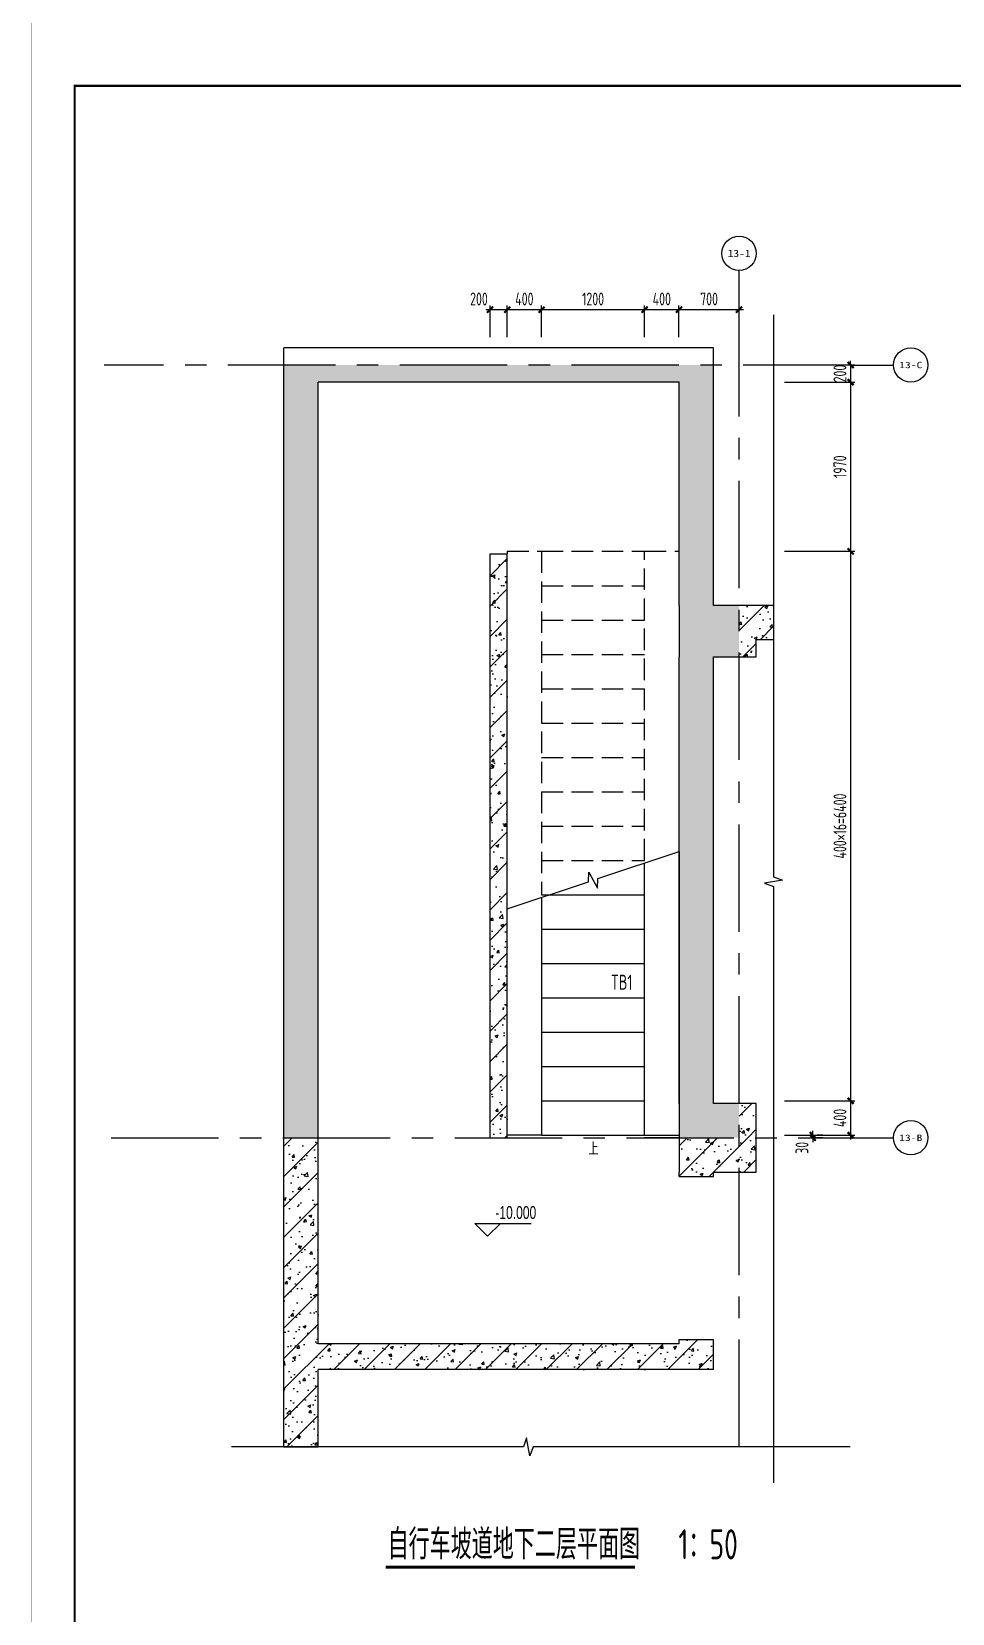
# Model space of a CAD drawing. Extents: x 20383 to 83436, y 6754 to 118707.
# Drawn here: x 20383 to 31103, y 40265 to 58686 of the extents above; entities that cross this region are included whole.
import ezdxf
from ezdxf.enums import TextEntityAlignment as Align

# ---------------------------------------------------------------- set-up
doc = ezdxf.new("R2010")
doc.units = 0
doc.header["$LTSCALE"] = 1000
doc.header["$MEASUREMENT"] = 0
doc.linetypes.add('104-13 B2核心筒$0$DASH', pattern=[0.35, 0.25, -0.1])
doc.linetypes.add('CENTER', pattern=[2, 1.25, -0.25, 0.25, -0.25])
doc.layers.get('0').update_dxf_attribs({"linetype": 'CONTINUOUS'})
doc.layers.get('Defpoints').update_dxf_attribs({"color": 167, "linetype": 'CONTINUOUS'})
for name, color, linetype in [('02-TEXT_轴号', 7, 'CONTINUOUS'), ('104-13 B2核心筒$0$A_STR-砼墙', 51, 'CONTINUOUS'), ('104-13 B2核心筒$0$A_STR-砼柱', 51, 'CONTINUOUS'), ('AXIS', 253, 'CENTER'), ('AXIS_TEXT', 7, 'CONTINUOUS'), ('DIM', 3, 'CONTINUOUS'), ('PUB_TEXT', 7, 'CONTINUOUS'), ('s-dim', 3, 'CONTINUOUS'), ('S-DIM-SYMB', 3, 'CONTINUOUS'), ('S-HATCH', 253, 'CONTINUOUS'), ('s-stair', 7, 'CONTINUOUS'), ('s-thin', 3, 'CONTINUOUS'), ('X-104 13#平面$0$DIM_SYMB', 3, 'CONTINUOUS')]:
    doc.layers.add(name, color=color, linetype=linetype)
doc.styles.add('_TCH_AXIS', font='STXIHEI.TTF')
doc.styles.add('_TCH_DIM', font='ros.shx', dxfattribs={"width": 0.8, "bigfont": 'jd.shx'})
doc.styles.add('COMPLEX', font='COMPLEX')
doc.styles.add('TSSD_Dimension', font='tssdeng.shx', dxfattribs={"width": 0.7, "bigfont": 'TSSDCHN.SHX'})
doc.styles.add('TSSD_Rein', font='Tssdeng.shx', dxfattribs={"width": 0.7, "bigfont": 'hztxt.shx'})
doc.dimstyles.new('TSSD_50_50', dxfattribs={"dimtxt": 150, "dimasz": 50, "dimexe": 50, "dimexo": 125, "dimgap": 50, "dimtad": 1, "dimdec": 0, "dimzin": 0, "dimdsep": 46, "dimtxsty": 'TSSD_Dimension', "dimblk": 'ARCHTICK', "dimblk1": 'ARCHTICK', "dimblk2": 'ARCHTICK', "dimcen": 0, "dimdle": 50, "dimclrt": 7, "dimadec": 0, "dimazin": 0, "dimtfac": 1, "dimtdec": 0, "dimtix": 1, "dimtmove": 2, "dimatfit": 3, "dimfxl": 1, "dimtolj": 1, "dimtzin": 0, "dimarcsym": 0})
pattern_1 = [(50, (-183268.56, 102514.47), (358.6301, -31.37607), [37.5, -412.5]), (355, (-183268.56, 102514.47), (-69.37567, 376.09607), [30, -330]), (100.4514, (-183238.68, 102511.86), (289.2547, 344.71977), [31.8701, -350.57106]), (46.1842, (-183268.56, 102614.47), (533.6205, -82.7595), [56.25, -618.75]), (96.6356, (-183224.1, 102607.6), (467.3314, 487.0589), [47.8051, -525.8565]), (351.1842, (-183268.56, 102614.47), (467.331, 487.0593), [45, -495]), (21, (-183218.56, 102589.47), (298.45353, -201.30945), [37.5, -412.5]), (326, (-183218.56, 102589.47), (121.65767, 362.575), [30, -330]), (71.4514, (-183193.7, 102572.7), (420.1113, 161.26525), [31.8701, -350.57106]), (37.5, (-183268.56, 102514.47), (6.07993, 166.44693), [0, -326, 0, -335, 0, -331.25]), (7.5, (-183268.56, 102514.47), (131.53477, 197.20586), [0, -191, 0, -318.5, 0, -126.25]), (327.5, (-183380.06, 102514.47), (266.91122, -11.277436), [0, -125, 0, -390, 0, -517.5]), (317.5, (-183430.06, 102514.47), (291.59308, 50.0525), [0, -162.5, 0, -259, 0, -367.5]), (45, (-183268.56, 102514.47), (-176.7767, 176.7767), [])]

# ---------------------------------------------------------------- blocks, each defined once
blk = doc.blocks.new('_AXISO')
blk.add_circle((0, 0), 0.5)
at = {"layer": 'AXIS_TEXT', "style": 'COMPLEX', "width": 1.041667}
blk.add_attdef('A', text='', height=0.56, dxfattribs=at).set_placement((-0.25, -0.28), (0.25, -0.28), align=Align.FIT)
blk = doc.blocks.new('_ArchTick')
at = {"color": 0, "const_width": 0.5}
blk.add_lwpolyline([(-0.71, -0.71), (0.71, 0.71)], dxfattribs=at)
blk = doc.blocks.new('*D158')
at = {"layer": 'Defpoints', "color": 0, "transparency": 16777216}
for p in [(29022, 54804), (29022, 54604), (29919, 54604)]:
    blk.add_point(p, dxfattribs=at)
at = {"layer": 's-dim', "color": 0, "lineweight": -2, "transparency": 16777216}
for p, q in [((29147, 54804), (29969, 54804)), ((29919, 54804), (29919, 54854)), ((29919, 54804), (29919, 54604)), ((29147, 54604), (29969, 54604)), ((29919, 54604), (29919, 54554))]:
    blk.add_line(p, q, dxfattribs=at)
at = {"layer": 's-dim', "color": 0, "lineweight": -2, "transparency": 16777216, "xscale": 50, "yscale": 50, "zscale": 50}
for p, rotation in [((29919, 54804), 270), ((29919, 54604), 90)]:
    blk.add_blockref('_ArchTick', p, dxfattribs=dict(at, rotation=rotation))
at = {"layer": 's-dim', "color": 7, "transparency": 16777216, "insert": (29794, 54704), "char_height": 150, "attachment_point": 5, "rotation": 90, "style": 'TSSD_Dimension'}
blk.add_mtext('\\A1;200', dxfattribs=at)
blk = doc.blocks.new('*D159')
at = {"layer": 'Defpoints', "color": 0, "transparency": 16777216}
for p in [(29022, 54604), (29022, 52634), (29919, 52634)]:
    blk.add_point(p, dxfattribs=at)
at = {"layer": 's-dim', "color": 0, "lineweight": -2, "transparency": 16777216}
for p, q in [((29147, 54604), (29969, 54604)), ((29919, 54654), (29919, 52584)), ((29147, 52634), (29969, 52634))]:
    blk.add_line(p, q, dxfattribs=at)
at = {"layer": 's-dim', "color": 0, "lineweight": -2, "transparency": 16777216, "xscale": 50, "yscale": 50, "zscale": 50}
for p, rotation in [((29919, 54604), 90), ((29919, 52634), 270)]:
    blk.add_blockref('_ArchTick', p, dxfattribs=dict(at, rotation=rotation))
at = {"layer": 's-dim', "color": 7, "transparency": 16777216, "insert": (29794, 53619), "char_height": 150, "attachment_point": 5, "rotation": 90, "style": 'TSSD_Dimension'}
blk.add_mtext('\\A1;1970', dxfattribs=at)
blk = doc.blocks.new('*D160')
at = {"layer": 'Defpoints', "color": 0, "transparency": 16777216}
for p in [(29022, 52634), (29022, 46234), (29919, 46234)]:
    blk.add_point(p, dxfattribs=at)
at = {"layer": 's-dim', "color": 0, "lineweight": -2, "transparency": 16777216}
for p, q in [((29147, 52634), (29969, 52634)), ((29919, 52684), (29919, 46184)), ((29147, 46234), (29969, 46234))]:
    blk.add_line(p, q, dxfattribs=at)
at = {"layer": 's-dim', "color": 0, "lineweight": -2, "transparency": 16777216, "xscale": 50, "yscale": 50, "zscale": 50}
for p, rotation in [((29919, 52634), 90), ((29919, 46234), 270)]:
    blk.add_blockref('_ArchTick', p, dxfattribs=dict(at, rotation=rotation))
at = {"layer": 's-dim', "color": 7, "transparency": 16777216, "insert": (29794, 49434), "char_height": 150, "attachment_point": 5, "rotation": 90, "style": 'TSSD_Dimension'}
blk.add_mtext('\\A1;400×16=6400', dxfattribs=at)
blk = doc.blocks.new('*D162')
at = {"layer": 'Defpoints', "color": 0, "transparency": 16777216}
for p in [(27920, 55448), (27920, 55004), (28620, 55004)]:
    blk.add_point(p, dxfattribs=at)
at = {"layer": 's-dim', "color": 0, "lineweight": -2, "transparency": 16777216}
for p, q in [((27920, 55129), (27920, 55498)), ((28620, 55129), (28620, 55498)), ((28670, 55448), (27870, 55448))]:
    blk.add_line(p, q, dxfattribs=at)
at = {"layer": 's-dim', "color": 0, "lineweight": -2, "transparency": 16777216, "xscale": 50, "yscale": 50, "zscale": 50, "rotation": 180}
blk.add_blockref('_ArchTick', (27920, 55448), dxfattribs=at)
at = {"layer": 's-dim', "color": 0, "lineweight": -2, "transparency": 16777216, "xscale": 50, "yscale": 50, "zscale": 50}
blk.add_blockref('_ArchTick', (28620, 55448), dxfattribs=at)
at = {"layer": 's-dim', "color": 7, "transparency": 16777216, "insert": (28270, 55573), "char_height": 150, "attachment_point": 5, "style": 'TSSD_Dimension'}
blk.add_mtext('\\A1;700', dxfattribs=at)
blk = doc.blocks.new('*D163')
at = {"layer": 'Defpoints', "color": 0, "transparency": 16777216}
for p in [(27520, 55448), (27520, 55004), (27920, 55004)]:
    blk.add_point(p, dxfattribs=at)
at = {"layer": 's-dim', "color": 0, "lineweight": -2, "transparency": 16777216}
for p, q in [((27520, 55129), (27520, 55498)), ((27920, 55129), (27920, 55498)), ((27970, 55448), (27470, 55448))]:
    blk.add_line(p, q, dxfattribs=at)
at = {"layer": 's-dim', "color": 0, "lineweight": -2, "transparency": 16777216, "xscale": 50, "yscale": 50, "zscale": 50, "rotation": 180}
blk.add_blockref('_ArchTick', (27520, 55448), dxfattribs=at)
at = {"layer": 's-dim', "color": 0, "lineweight": -2, "transparency": 16777216, "xscale": 50, "yscale": 50, "zscale": 50}
blk.add_blockref('_ArchTick', (27920, 55448), dxfattribs=at)
at = {"layer": 's-dim', "color": 7, "transparency": 16777216, "insert": (27720, 55573), "char_height": 150, "attachment_point": 5, "style": 'TSSD_Dimension'}
blk.add_mtext('\\A1;400', dxfattribs=at)
blk = doc.blocks.new('*D164')
at = {"layer": 'Defpoints', "color": 0, "transparency": 16777216}
for p in [(26320, 55448), (26320, 55004), (27520, 55004)]:
    blk.add_point(p, dxfattribs=at)
at = {"layer": 's-dim', "color": 0, "lineweight": -2, "transparency": 16777216}
for p, q in [((26320, 55129), (26320, 55498)), ((27520, 55129), (27520, 55498)), ((27570, 55448), (26270, 55448))]:
    blk.add_line(p, q, dxfattribs=at)
at = {"layer": 's-dim', "color": 0, "lineweight": -2, "transparency": 16777216, "xscale": 50, "yscale": 50, "zscale": 50, "rotation": 180}
blk.add_blockref('_ArchTick', (26320, 55448), dxfattribs=at)
at = {"layer": 's-dim', "color": 0, "lineweight": -2, "transparency": 16777216, "xscale": 50, "yscale": 50, "zscale": 50}
blk.add_blockref('_ArchTick', (27520, 55448), dxfattribs=at)
at = {"layer": 's-dim', "color": 7, "transparency": 16777216, "insert": (26920, 55573), "char_height": 150, "attachment_point": 5, "style": 'TSSD_Dimension'}
blk.add_mtext('\\A1;1200', dxfattribs=at)
blk = doc.blocks.new('*D165')
at = {"layer": 'Defpoints', "color": 0, "transparency": 16777216}
for p in [(25920, 55448), (25920, 55004), (26320, 55004)]:
    blk.add_point(p, dxfattribs=at)
at = {"layer": 's-dim', "color": 0, "lineweight": -2, "transparency": 16777216}
for p, q in [((25920, 55129), (25920, 55498)), ((26320, 55129), (26320, 55498)), ((26370, 55448), (25870, 55448))]:
    blk.add_line(p, q, dxfattribs=at)
at = {"layer": 's-dim', "color": 0, "lineweight": -2, "transparency": 16777216, "xscale": 50, "yscale": 50, "zscale": 50, "rotation": 180}
blk.add_blockref('_ArchTick', (25920, 55448), dxfattribs=at)
at = {"layer": 's-dim', "color": 0, "lineweight": -2, "transparency": 16777216, "xscale": 50, "yscale": 50, "zscale": 50}
blk.add_blockref('_ArchTick', (26320, 55448), dxfattribs=at)
at = {"layer": 's-dim', "color": 7, "transparency": 16777216, "insert": (26120, 55573), "char_height": 150, "attachment_point": 5, "style": 'TSSD_Dimension'}
blk.add_mtext('\\A1;400', dxfattribs=at)
blk = doc.blocks.new('*D166')
at = {"layer": 'Defpoints', "color": 0, "transparency": 16777216}
for p in [(25720, 55448), (25720, 55004), (25920, 55004)]:
    blk.add_point(p, dxfattribs=at)
at = {"layer": 's-dim', "color": 0, "lineweight": -2, "transparency": 16777216}
for p, q in [((25720, 55129), (25720, 55498)), ((25920, 55129), (25920, 55498)), ((25970, 55448), (25670, 55448))]:
    blk.add_line(p, q, dxfattribs=at)
at = {"layer": 's-dim', "color": 0, "lineweight": -2, "transparency": 16777216, "xscale": 50, "yscale": 50, "zscale": 50, "rotation": 180}
blk.add_blockref('_ArchTick', (25720, 55448), dxfattribs=at)
at = {"layer": 's-dim', "color": 0, "lineweight": -2, "transparency": 16777216, "xscale": 50, "yscale": 50, "zscale": 50}
blk.add_blockref('_ArchTick', (25920, 55448), dxfattribs=at)
at = {"layer": 's-dim', "color": 7, "transparency": 16777216, "insert": (25591, 55573), "char_height": 150, "attachment_point": 5, "style": 'TSSD_Dimension'}
blk.add_mtext('\\A1;200', dxfattribs=at)
blk = doc.blocks.new('*D167')
at = {"layer": 'Defpoints', "color": 0, "transparency": 16777216}
for p in [(29022, 46234), (29022, 45834), (29919, 45834)]:
    blk.add_point(p, dxfattribs=at)
at = {"layer": 's-dim', "color": 0, "lineweight": -2, "transparency": 16777216}
for p, q in [((29919, 46284), (29919, 45784)), ((29147, 46234), (29969, 46234)), ((29147, 45834), (29969, 45834))]:
    blk.add_line(p, q, dxfattribs=at)
at = {"layer": 's-dim', "color": 0, "lineweight": -2, "transparency": 16777216, "xscale": 50, "yscale": 50, "zscale": 50}
for p, rotation in [((29919, 46234), 90), ((29919, 45834), 270)]:
    blk.add_blockref('_ArchTick', p, dxfattribs=dict(at, rotation=rotation))
at = {"layer": 's-dim', "color": 7, "transparency": 16777216, "insert": (29794, 46034), "char_height": 150, "attachment_point": 5, "rotation": 90, "style": 'TSSD_Dimension'}
blk.add_mtext('\\A1;400', dxfattribs=at)
blk = doc.blocks.new('*D168')
at = {"layer": 'Defpoints', "color": 0, "transparency": 16777216}
for p in [(29471, 45834), (29471, 45804), (29477, 45834)]:
    blk.add_point(p, dxfattribs=at)
at = {"layer": 's-dim', "color": 0, "lineweight": -2, "transparency": 16777216}
for p, q in [((29477, 45834), (29477, 45884)), ((29477, 45804), (29477, 45834)), ((29477, 45804), (29477, 45754)), ((29596, 45834), (29527, 45834)), ((29596, 45804), (29527, 45804))]:
    blk.add_line(p, q, dxfattribs=at)
at = {"layer": 's-dim', "color": 0, "lineweight": -2, "transparency": 16777216, "xscale": 50, "yscale": 50, "zscale": 50}
for p, rotation in [((29477, 45834), 270), ((29477, 45804), 90)]:
    blk.add_blockref('_ArchTick', p, dxfattribs=dict(at, rotation=rotation))
at = {"layer": 's-dim', "color": 7, "transparency": 16777216, "insert": (29352, 45686), "char_height": 150, "attachment_point": 5, "rotation": 90, "style": 'TSSD_Dimension'}
blk.add_mtext('\\A1;30', dxfattribs=at)

msp = doc.modelspace()

# ---------------------------------------------------------------- hatches: boundary and pattern name
at = {"layer": 'S-HATCH'}
h = msp.add_hatch(dxfattribs=at)
h.set_pattern_fill('ARMORED', color=256, scale=50, style=0)
h.set_pattern_definition(pattern_1)
h.paths.add_polyline_path([(28620.4, 52003.7), (28320.4, 52003.7), (28320.4, 54803.7), (23320.4, 54803.7), (23320.4, 45803.7), (23720.4, 45803.7), (23720.4, 54603.7), (27920.4, 54603.7), (27920.4, 52003.7), (27920.4, 51403.7), (27920.4, 50303.7), (27920.4, 46203.7), (27920.4, 45803.7), (28620.4, 45803.7), (28620.4, 46203.7), (28320.4, 46203.7), (28320.4, 50303.7), (28320.4, 51403.7), (28620.4, 51403.7)])
h = msp.add_hatch(dxfattribs=at)
h.set_pattern_fill('ARMORED', color=256, scale=50, style=0)
h.set_pattern_definition(pattern_1)
h.paths.add_polyline_path([(25920.4, 52603.7), (25720.4, 52603.7), (25720.4, 45803.7), (25920.4, 45803.7)])
h = msp.add_hatch(dxfattribs=at)
h.set_pattern_fill('ARMORED', color=256, scale=50, style=0)
h.set_pattern_definition(pattern_1)
h.paths.add_polyline_path([(29022.1, 52003.7), (28820.4, 52003.7), (28620.4, 52003.7), (28620.4, 51403.7), (28820.4, 51403.7), (28820.4, 51603.7), (29022.1, 51603.7)])
h = msp.add_hatch(dxfattribs=at)
h.set_pattern_fill('ARMORED', color=256, scale=50, style=0)
h.set_pattern_definition(pattern_1)
h.paths.add_polyline_path([(28820.4, 46203.7), (28620.4, 46203.7), (28620.4, 45803.7), (28820.4, 45803.7)])
h = msp.add_hatch(dxfattribs=at)
h.set_pattern_fill('ARMORED', color=256, scale=50, style=0)
h.set_pattern_definition(pattern_1)
h.paths.add_polyline_path([(23720.4, 45803.7), (23320.4, 45803.7), (23320.4, 42203.7), (23720.4, 42203.7), (23720.4, 43103.7), (28320.4, 43103.7), (28320.4, 43453.7), (27920.4, 43453.7), (27920.4, 43403.7), (23720.4, 43403.7)])
h = msp.add_hatch(dxfattribs=at)
h.set_pattern_fill('ARMORED', color=256, scale=50, style=0)
h.set_pattern_definition(pattern_1)
h.paths.add_polyline_path([(28620.4, 45803.7), (27920.4, 45803.7), (27920.4, 45403.7), (27920.4, 45353.7), (28320.4, 45353.7), (28320.4, 45403.7), (28620.4, 45403.7)])
h = msp.add_hatch(dxfattribs=at)
h.set_pattern_fill('ARMORED', color=256, scale=50, style=0)
h.set_pattern_definition(pattern_1)
h.paths.add_polyline_path([(28820.4, 45803.7), (28620.4, 45803.7), (28620.4, 45403.7), (28820.4, 45403.7)])

# ---------------------------------------------------------------- linework, layer by layer
for points, const_width in [([(20384.4, 59305.7), (20384.4, 6755.7), (50084.4, 6755.7), (50084.4, 59305.7)], 2.5), ([(49584.4, 10505.7), (49584.4, 58055.7), (20884.4, 58055.7), (20884.4, 10505.7)], 25)]:
    msp.add_lwpolyline(points, close=True, dxfattribs=dict(const_width=const_width))
at = {"layer": '104-13 B2核心筒$0$A_STR-砼墙'}
for p, q in [((28320.4, 55003.7), (23320.4, 55003.7)), ((23320.4, 42203.7), (23320.4, 55003.7)), ((28320.4, 52003.7), (28320.4, 55003.7)), ((27920.4, 54603.7), (23720.4, 54603.7)), ((23720.4, 43403.7), (23720.4, 54603.7)), ((27920.4, 52003.7), (27920.4, 54603.7)), ((25720.4, 45803.7), (25720.4, 52603.7)), ((25720.4, 52603.7), (25920.4, 52603.7)), ((25920.4, 45803.7), (25920.4, 52603.7)), ((29022.1, 52003.7), (28820.4, 52003.7)), ((29022.1, 51603.7), (28820.4, 51603.7)), ((27920.4, 50303.7), (27920.4, 51403.7)), ((28320.4, 50303.7), (28320.4, 51403.7)), ((27920.4, 46203.7), (27920.4, 50303.7)), ((28320.4, 46203.7), (28320.4, 50303.7)), ((25720.4, 45803.7), (25920.4, 45803.7)), ((23720.4, 44834.6), (23720.4, 45553.7)), ((27920.4, 45353.7), (27920.4, 45403.7)), ((27920.4, 45353.7), (28320.4, 45353.7)), ((28320.4, 45353.7), (28320.4, 45403.7)), ((27920.4, 43403.7), (23720.4, 43403.7)), ((27920.4, 43403.7), (27920.4, 43453.7)), ((27920.4, 43453.7), (28320.4, 43453.7)), ((28320.4, 43103.7), (28320.4, 43453.7)), ((28320.4, 43103.7), (23720.4, 43103.7)), ((23720.4, 42203.7), (23720.4, 43103.7)), ((23320.4, 42203.7), (23720.4, 42203.7))]:
    msp.add_line(p, q, dxfattribs=at)
at = {"layer": '104-13 B2核心筒$0$A_STR-砼柱'}
for p, q in [((27920.4, 52003.7), (27920.4, 51403.7)), ((28820.4, 52003.7), (28320.4, 52003.7)), ((28820.4, 51403.7), (28820.4, 51603.7)), ((28320.4, 51403.7), (28820.4, 51403.7)), ((27920.4, 46203.7), (27920.4, 45403.7)), ((28820.4, 46203.7), (28320.4, 46203.7)), ((28820.4, 45403.7), (28820.4, 46203.7)), ((28320.4, 45403.7), (28820.4, 45403.7))]:
    msp.add_line(p, q, dxfattribs=at)
at = {"layer": 'AXIS', "color": 1}
for p, q in [((28620.4, 42203.7), (28620.4, 55403.7)), ((29919.1, 54803.7), (21228.1, 54803.7)), ((21308.7, 45803.7), (29919.1, 45803.7))]:
    msp.add_line(p, q, dxfattribs=at)
at = {"layer": 'DIM'}
for p, q in [((25691.3, 44656.3), (25541.3, 44806.3)), ((25541.3, 44806.3), (26200.9, 44806.3)), ((25691.3, 44656.3), (25841.3, 44806.3))]:
    msp.add_line(p, q, dxfattribs=at)
at = {"layer": 's-dim'}
for p, q in [((28620.4, 55403.7), (28620.4, 55903.7)), ((29919.1, 54803.7), (30419.1, 54803.7)), ((29919.1, 45803.7), (30419.1, 45803.7))]:
    msp.add_line(p, q, dxfattribs=at)
at = {"layer": 'S-DIM-SYMB', "const_width": 35}
msp.add_lwpolyline([(24505.1, 40800.9), (27406.9, 40800.9)], dxfattribs=at)
at = {"layer": 's-stair', "linetype": '104-13 B2核心筒$0$DASH'}
for p, q in [((25920.4, 52633.7), (25920.4, 52603.7)), ((26320.4, 52633.7), (27520.4, 52633.7)), ((26320.4, 52233.7), (27520.4, 52233.7)), ((26320.4, 51833.7), (27520.4, 51833.7)), ((26320.4, 51433.7), (27520.4, 51433.7)), ((26320.4, 51033.7), (27520.4, 51033.7)), ((26320.4, 50633.7), (27520.4, 50633.7)), ((26320.4, 50233.7), (27520.4, 50233.7)), ((26320.4, 49833.7), (27520.4, 49833.7)), ((26320.4, 49433.7), (27520.4, 49433.7)), ((26320.4, 49033.7), (27520.4, 49033.7))]:
    msp.add_line(p, q, dxfattribs=at)
at = {"layer": 's-stair'}
for p, q in [((27520.4, 45833.7), (27520.4, 49003.7)), ((27920.4, 49137.1), (27920.4, 45803.7)), ((26320.4, 48633.7), (27520.4, 48633.7)), ((25920.4, 45803.7), (25920.4, 48470.4)), ((26320.4, 48603.7), (26320.4, 45833.7)), ((26320.4, 48233.7), (27520.4, 48233.7)), ((26320.4, 47833.7), (27520.4, 47833.7)), ((26320.4, 47433.7), (27520.4, 47433.7)), ((26320.4, 47033.7), (27520.4, 47033.7)), ((26320.4, 46633.7), (27520.4, 46633.7)), ((26320.4, 46233.7), (27520.4, 46233.7)), ((26320.4, 45833.7), (25920.4, 45833.7)), ((26320.4, 45833.7), (27520.4, 45833.7)), ((27520.4, 45833.7), (27920.4, 45833.7)), ((27920.4, 45803.7), (27520.4, 45803.7))]:
    msp.add_line(p, q, dxfattribs=at)
at = {"layer": 's-stair', "linetype": '104-13 B2核心筒$0$DASH'}
for points in [[(25920.4, 52633.7), (26320.4, 52633.7), (26320.4, 48633.7)], [(27520.4, 49033.7), (27520.4, 52633.7), (27920.4, 52633.7)]]:
    msp.add_lwpolyline(points, dxfattribs=at)
at = {"layer": 's-thin'}
for points in [[(29022.1, 55386.1), (29022.1, 48842.4), (29127.1, 48804.2), (28917.1, 48767.1), (29022.1, 48729.9), (29022.1, 41784.3)], [(25920.4, 48470.4), (26867, 48785.9), (26870.1, 48897.6), (26971.6, 48710.1), (26973.8, 48821.5), (27920.4, 49137.1)], [(29911.5, 42203.7), (26221.4, 42203.7), (26183.2, 42098.7), (26146.2, 42308.7), (26108.9, 42203.7), (22709.9, 42203.7)]]:
    msp.add_lwpolyline(points, dxfattribs=at)
at = {"layer": 'X-104 13#平面$0$DIM_SYMB'}
msp.add_lwpolyline([(26920.4, 45828.8, 0, 0, 0), (26920.4, 48253.7, 40, 0, 0), (26920.4, 48403.7, 0, 0, 0)], format="xyseb", dxfattribs=at)

# ---------------------------------------------------------------- block references
at = {"layer": 's-dim'}
ref = msp.add_blockref('_AXISO', (28620.4, 56103.7), dxfattribs=dict(at, xscale=400, yscale=400, zscale=400))
ref.add_attrib('A', '13-1', dxfattribs={"layer": '02-TEXT_轴号', "height": 83.74, "style": '_TCH_AXIS', "width": 1.195229}).set_placement((28486.8, 56061.8), (28754, 56061.8), align=Align.FIT)
ref = msp.add_blockref('_AXISO', (30619.1, 54803.7), dxfattribs=dict(at, xscale=400, yscale=400, zscale=400))
ref.add_attrib('A', '13-C', dxfattribs={"layer": '02-TEXT_轴号', "height": 73.67, "style": '_TCH_AXIS', "width": 1.215712}).set_placement((30484, 54766.9), (30754.1, 54766.9), align=Align.FIT)
ref = msp.add_blockref('_AXISO', (30619.1, 45803.7), dxfattribs=dict(at, xscale=400, yscale=400, zscale=400))
ref.add_attrib('A', '13-B', dxfattribs={"layer": '02-TEXT_轴号', "height": 74.57, "style": '_TCH_AXIS', "width": 1.342318}).set_placement((30484.1, 45766.4), (30754, 45766.4), align=Align.FIT)

# ---------------------------------------------------------------- texts
at = {"layer": 'PUB_TEXT', "style": '_TCH_DIM', "width": 0.705882}
for s, height, p in [('上', 148.8, (26866.8, 45601.3)), ('-10.000', 148.75, (25781.9, 44858.8))]:
    msp.add_text(s, height=height, dxfattribs=at).set_placement(p)
at = {"layer": 's-dim', "color": 0, "insert": (27378.2, 47702.4), "char_height": 175, "attachment_point": 3, "style": 'TSSD_Rein'}
msp.add_mtext_dynamic_manual_height_columns('TB1', width=439.113, gutter_width=875, heights=[0], dxfattribs=at)
at = {"layer": 'S-DIM-SYMB', "color": 0, "insert": (24527.1, 41243.6), "char_height": 350, "attachment_point": 1, "style": 'TSSD_Rein'}
msp.add_mtext_dynamic_manual_height_columns('自行车坡道地下二层平面图   1：50', width=4716.961, gutter_width=875, heights=[0], dxfattribs=at)

# ---------------------------------------------------------------- dimensions: what is measured, and where the dimension line sits
at = {"layer": 's-dim'}
for base, p1, p2, angle, picture, middle in [((25720.4, 55447.8), (25920.4, 55003.7), (25720.4, 55003.7), 180, '*D166', (25591.4, 55572.8)), ((29476.7, 45833.7), (29470.7, 45803.7), (29470.7, 45833.7), 90, '*D168', (29351.7, 45686.1))]:
    dim = msp.add_linear_dim(base=base, p1=p1, p2=p2, angle=angle, dimstyle='TSSD_50_50', dxfattribs=at)
    dim.commit()
    dim.dimension.update_dxf_attribs({"geometry": picture, "text_midpoint": middle, "dimtype": 160})
for base, p1, p2, angle, picture, middle in [((25920.4, 55447.8), (26320.4, 55003.7), (25920.4, 55003.7), 180, '*D165', (26120.4, 55572.8)), ((26320.4, 55447.8), (27520.4, 55003.7), (26320.4, 55003.7), 180, '*D164', (26920.4, 55572.8)), ((27520.4, 55447.8), (27920.4, 55003.7), (27520.4, 55003.7), 180, '*D163', (27720.4, 55572.8)), ((27920.4, 55447.8), (28620.4, 55003.7), (27920.4, 55003.7), 180, '*D162', (28270.4, 55572.8)), ((29919.1, 54603.7), (29022.1, 54803.7), (29022.1, 54603.7), 90, '*D158', (29794.1, 54703.7)), ((29919.1, 52633.7), (29022.1, 54603.7), (29022.1, 52633.7), 90, '*D159', (29794.1, 53618.7)), ((29919.1, 45833.7), (29022.1, 46233.7), (29022.1, 45833.7), 90, '*D167', (29794.1, 46033.7))]:
    dim = msp.add_linear_dim(base=base, p1=p1, p2=p2, angle=angle, dimstyle='TSSD_50_50', dxfattribs=at)
    dim.commit()
    dim.dimension.update_dxf_attribs({"geometry": picture, "text_midpoint": middle})
dim = msp.add_linear_dim(base=(29919.1, 46233.7), p1=(29022.1, 52633.7), p2=(29022.1, 46233.7), angle=90, text='400×16=6400', dimstyle='TSSD_50_50', dxfattribs=at)
dim.commit()
dim.dimension.update_dxf_attribs({"geometry": '*D160', "text_midpoint": (29794.1, 49433.7)})

doc.saveas('drawing.dxf')
